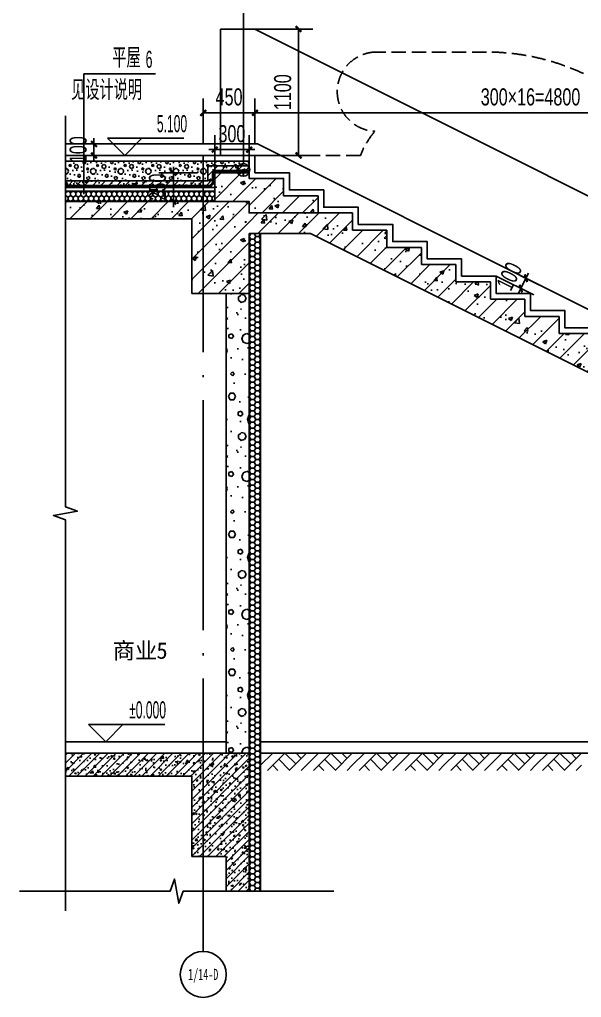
# Model space of a CAD drawing. Extents: x -26219 to 315419, y -160410 to -120810.
# Drawn here: x 157694 to 162587, y -146656 to -138149 of the extents above; entities that cross this region are included whole.
import ezdxf
from ezdxf.enums import TextEntityAlignment as Align

# ---------------------------------------------------------------- set-up
doc = ezdxf.new("R2010")
doc.units = 0
doc.header["$LTSCALE"] = 1000
doc.header["$MEASUREMENT"] = 0
for name, pattern in [('104-14# 核心筒$0$DOTE', [2.42, 2, -0.2, 0.02, -0.2]), ('14#楼幕墙$0$DASH', [0.35, 0.25, -0.1]), ('DASH', [0.35, 0.25, -0.1])]:
    doc.linetypes.add(name, pattern=pattern)
for name, color, linetype in [('01-标注_尺寸', 124, 'Continuous'), ('01-标注_标高', 200, 'Continuous'), ('01-标注_符号', 200, 'Continuous'), ('02-TEXT_房间', 7, 'Continuous'), ('02-TEXT_标注', 130, 'Continuous'), ('05-填充_天正', 26, 'Continuous'), ('104-14# 核心筒$0$01-标注_轴线坐标', 132, 'Continuous'), ('104-14# 核心筒$0$02-TEXT_轴号', 7, 'Continuous'), ('104-14# 核心筒$0$A_AXIS-轴线', 36, '104-14# 核心筒$0$DOTE'), ('A-E_栏杆', 232, 'Continuous'), ('A-SUR_保温', 222, 'Continuous'), ('A_STR-砌块墙', 121, 'Continuous'), ('A_STR-砼墙', 51, 'Continuous'), ('A_STR-砼柱', 51, 'Continuous'), ('S_SURFACE', 6, 'Continuous'), ('构造物', 145, 'Continuous')]:
    doc.layers.add(name, color=color, linetype=linetype)
doc.layers.add('04-不打印_辅助线', color=165, linetype='Continuous', plot=False)
doc.styles.add('104-14# 核心筒$0$_TCH_AXIS', font='STXIHEI_0.TTF', dxfattribs={"width": 0.75})
doc.styles.add('_TCH_DIM', font='ros.shx', dxfattribs={"width": 0.75, "bigfont": 'jd.shx'})
doc.styles.add('_TCH_DIM_T3', font='ros.shx', dxfattribs={"width": 0.705882, "bigfont": 'jd.shx'})
doc.styles.add('_TCH_SPACE', font='STXIHEI_0.TTF', dxfattribs={"height": 5})
doc.dimstyles.new('_TCH_ARCH&&50', dxfattribs={"dimtxt": 148.75, "dimasz": 50, "dimexe": 125, "dimexo": 150, "dimgap": 63.125, "dimtad": 1, "dimdec": 0, "dimzin": 0, "dimdsep": 46, "dimtxsty": '_TCH_DIM_T3', "dimblk": 'ARCHTICK', "dimcen": 0.09, "dimclrt": 7, "dimazin": 2, "dimtfac": 1, "dimtdec": 0, "dimtix": 1, "dimtmove": 2, "dimatfit": 3, "dimfxl": 0, "dimtolj": 1, "dimtzin": 0, "dimarcsym": 0})
pattern_1 = [(45, (0, -497.65), (-88.38835, 88.38835), []), (50, (0, -497.65), (358.6301, -31.37607), [37.5, -412.5]), (355, (0, -497.65), (-69.37567, 376.09607), [30, -330]), (100.4514, (29.9, -500.27), (289.2547, 344.71977), [31.8701, -350.57106]), (46.1842, (0, -397.65), (533.6205, -82.7595), [56.25, -618.75]), (96.6356, (44.47, -404.55), (467.3314, 487.0589), [47.8051, -525.8565]), (351.1842, (0, -397.65), (467.331, 487.0593), [45, -495]), (21, (50, -422.65), (298.45353, -201.30945), [37.5, -412.5]), (326, (50, -422.65), (121.65767, 362.575), [30, -330]), (71.4514, (74.87, -439.43), (420.1113, 161.26525), [31.8701, -350.57106]), (37.5, (0, -497.65), (6.07993, 166.44693), [0, -326, 0, -335, 0, -331.25]), (7.5, (0, -497.65), (131.53477, 197.20586), [0, -191, 0, -318.5, 0, -126.25]), (327.5, (-111.5, -497.65), (266.91122, -11.277436), [0, -125, 0, -390, 0, -517.5]), (317.5, (-161.5, -497.65), (291.59308, 50.0525), [0, -162.5, 0, -259, 0, -367.5])]
pattern_2 = [(45, (0, 0), (-35.355339, 35.355339), []), (50, (0, 0), (143.452037, -12.55043), [15, -165]), (355, (0, 0), (-27.75027, 150.43843), [12, -132]), (100.4514, (11.95, -1.05), (115.70188, 137.88791), [12.74804, -140.22842]), (46.1842, (0, 40), (213.44821, -33.1038), [22.5, -247.5]), (96.6356, (17.79, 37.24), (186.93254, 194.82357), [19.12206, -210.3426]), (351.1842, (0, 40), (186.9324, 194.82372), [18, -198]), (21, (20, 30), (119.38141, -80.52378), [15, -165]), (326, (20, 30), (48.66307, 145.03001), [12, -132]), (71.4514, (29.95, 23.29), (168.04453, 64.5061), [12.74804, -140.22842]), (37.5, (0, 0), (2.431971, 66.578771), [0, -130.4, 0, -134, 0, -132.5]), (7.5, (0, 0), (52.613907, 78.882342), [0, -76.4, 0, -127.4, 0, -50.5]), (327.5, (-44.6, 0), (106.764487, -4.510974), [0, -50, 0, -156, 0, -207]), (317.5, (-64.6, 0), (116.637234, 20.020996), [0, -65, 0, -103.6, 0, -147])]

# ---------------------------------------------------------------- blocks, each defined once
blk = doc.blocks.new('A$C1C2A6847')
for p, q in [((52, 23.1), (55, 28.3)), ((52, 19.1), (55, 14)), ((55, 28.3), (55, 14))]:
    blk.add_line(p, q)
for points in [[(0, 21.1), (2, 23.1), (52, 23.1), (52, 19.1), (2, 19.1), (0, 21.1)], [(56, 42.1), (51, 37.1), (51, 5.1), (56, 0.1)], [(56.7, 41.4), (52, 36.7), (52, 26.6)], [(52, 25.6), (52, 16.6)], [(52, 15.6), (52, 5.6), (56.7, 0.9)]]:
    blk.add_lwpolyline(points)
for centre, start, end in [((52, 26.1), 270, 90), ((52, 16.1), 270, 90), ((56.4, 41.8), 315, 135), ((56.4, 0.5), 225, 45)]:
    blk.add_arc(centre, 0.5, start, end)
blk = doc.blocks.new('$LinePat$聚苯板')
at = {"color": 0}
for p, q in [((14.8, -8.6), (0, 0)), ((29.7, 0), (14.8, -8.6)), ((14.8, -25.7), (0, -34.3)), ((0, -34.3), (0, -51.4)), ((14.8, -8.6), (14.8, -25.7)), ((29.7, -34.3), (14.8, -25.7)), ((0, -51.4), (14.8, -60)), ((14.8, -60), (29.7, -51.4))]:
    blk.add_line(p, q, dxfattribs=at)
blk = doc.blocks.new('$LinePat$素土夯实')
at = {"color": 0}
for p, q in [((0, -210), (210, 0)), ((120, -300), (420, 0)), ((420, 0), (608, -188)), ((495, -300), (795, 0)), ((615, 0), (705, -90)), ((315, -105), (502, -293)), ((210, -210), (300, -300)), ((705, -300), (795, -210))]:
    blk.add_line(p, q, dxfattribs=at)
blk = doc.blocks.new('_ArchTick')
at = {"color": 0, "linetype": 'ByBlock', "const_width": 0.4}
blk.add_lwpolyline([(-0.5, -0.5), (0.5, 0.5)], dxfattribs=at)
blk = doc.blocks.new('*D765')
at = {"layer": '01-标注_尺寸', "color": 0, "lineweight": -2, "transparency": 16777216}
for p, q in [((159743.4, -139231), (159743.4, -138835.1)), ((164543.4, -139231), (164543.4, -138835.1)), ((159743.4, -138960.1), (164543.4, -138960.1))]:
    blk.add_line(p, q, dxfattribs=at)
at = {"layer": 'Defpoints', "color": 0, "transparency": 16777216}
for p in [(164543.4, -138960.1), (159743.4, -139381), (164543.4, -139381)]:
    blk.add_point(p, dxfattribs=at)
at = {"layer": '01-标注_尺寸', "color": 0, "lineweight": -2, "transparency": 16777216, "xscale": 50, "yscale": 50, "zscale": 50, "rotation": 180}
blk.add_blockref('_ArchTick', (159743.4, -138960.1), dxfattribs=at)
at = {"layer": '01-标注_尺寸', "color": 0, "lineweight": -2, "transparency": 16777216, "xscale": 50, "yscale": 50, "zscale": 50}
blk.add_blockref('_ArchTick', (164543.4, -138960.1), dxfattribs=at)
at = {"layer": '01-标注_尺寸', "color": 7, "transparency": 16777216, "insert": (162143.4, -138822.6), "char_height": 148.75, "attachment_point": 5, "style": '_TCH_DIM_T3'}
blk.add_mtext('\\A1;300×16=4800', dxfattribs=at)
blk = doc.blocks.new('*D766')
at = {"layer": '01-标注_尺寸', "color": 0, "lineweight": -2, "transparency": 16777216}
for p, q in [((159293.4, -139231), (159293.4, -138835.1)), ((159743.4, -139231), (159743.4, -138835.1)), ((159293.4, -138960.1), (159743.4, -138960.1))]:
    blk.add_line(p, q, dxfattribs=at)
at = {"layer": 'Defpoints', "color": 0, "transparency": 16777216}
for p in [(159743.4, -138960.1), (159293.4, -139381), (159743.4, -139381)]:
    blk.add_point(p, dxfattribs=at)
at = {"layer": '01-标注_尺寸', "color": 0, "lineweight": -2, "transparency": 16777216, "xscale": 50, "yscale": 50, "zscale": 50, "rotation": 180}
blk.add_blockref('_ArchTick', (159293.4, -138960.1), dxfattribs=at)
at = {"layer": '01-标注_尺寸', "color": 0, "lineweight": -2, "transparency": 16777216, "xscale": 50, "yscale": 50, "zscale": 50}
blk.add_blockref('_ArchTick', (159743.4, -138960.1), dxfattribs=at)
at = {"layer": '01-标注_尺寸', "color": 7, "transparency": 16777216, "insert": (159518.4, -138822.6), "char_height": 148.75, "attachment_point": 5, "style": '_TCH_DIM_T3'}
blk.add_mtext('\\A1;450', dxfattribs=at)
blk = doc.blocks.new('*D1471')
at = {"layer": '01-标注_尺寸', "color": 0, "lineweight": -2, "transparency": 16777216}
for p, q in [((159743.4, -138231), (160248, -138231)), ((160123, -139331), (160123, -138231)), ((159743.4, -139331), (160248, -139331))]:
    blk.add_line(p, q, dxfattribs=at)
at = {"layer": 'Defpoints', "color": 0, "transparency": 16777216}
for p in [(159593.4, -138231), (160123, -138231), (159593.4, -139331)]:
    blk.add_point(p, dxfattribs=at)
at = {"layer": '01-标注_尺寸', "color": 0, "lineweight": -2, "transparency": 16777216, "xscale": 50, "yscale": 50, "zscale": 50}
for p, rotation in [((160123, -138231), 90), ((160123, -139331), 270)]:
    blk.add_blockref('_ArchTick', p, dxfattribs=dict(at, rotation=rotation))
at = {"layer": '01-标注_尺寸', "color": 7, "transparency": 16777216, "insert": (159985.5, -138781), "char_height": 148.75, "attachment_point": 5, "rotation": 90, "style": '_TCH_DIM_T3'}
blk.add_mtext('\\A1;1100', dxfattribs=at)
blk = doc.blocks.new('*D1687')
at = {"layer": '01-标注_尺寸', "color": 0, "lineweight": -2, "transparency": 16777216}
for p, q in [((158478.7, -139231), (158217.3, -139231)), ((158342.3, -139231), (158342.3, -139181)), ((158342.3, -139331), (158342.3, -139231)), ((158478.7, -139331), (158217.3, -139331)), ((158342.3, -139331), (158342.3, -139381))]:
    blk.add_line(p, q, dxfattribs=at)
at = {"layer": 'Defpoints', "color": 0, "transparency": 16777216}
for p in [(158342.3, -139231), (158628.7, -139231), (158628.7, -139331)]:
    blk.add_point(p, dxfattribs=at)
at = {"layer": '01-标注_尺寸', "color": 0, "lineweight": -2, "transparency": 16777216, "xscale": 50, "yscale": 50, "zscale": 50}
for p, rotation in [((158342.3, -139231), 270), ((158342.3, -139331), 90)]:
    blk.add_blockref('_ArchTick', p, dxfattribs=dict(at, rotation=rotation))
at = {"layer": '01-标注_尺寸', "color": 7, "transparency": 16777216, "insert": (158204.8, -139281), "char_height": 148.75, "attachment_point": 5, "rotation": 90, "style": '_TCH_DIM_T3'}
blk.add_mtext('\\A1;100', dxfattribs=at)
blk = doc.blocks.new('*D1690')
at = {"layer": '01-标注_尺寸', "color": 0, "lineweight": -2, "transparency": 16777216}
for p, q in [((161888.2, -140291.5), (162215.5, -140455.2)), ((162103.7, -140399.3), (162126.1, -140354.6)), ((161843.4, -140381), (162170.8, -140544.6)), ((162059, -140488.7), (162103.7, -140399.3)), ((162059, -140488.7), (162036.6, -140533.5))]:
    blk.add_line(p, q, dxfattribs=at)
at = {"layer": 'Defpoints', "color": 0, "transparency": 16777216}
for p in [(161754, -140224.4), (161709.3, -140313.9), (162103.7, -140399.3)]:
    blk.add_point(p, dxfattribs=at)
at = {"layer": '01-标注_尺寸', "color": 0, "lineweight": -2, "transparency": 16777216, "xscale": 50, "yscale": 50, "zscale": 50}
for p, rotation in [((162103.7, -140399.3), 243.434948822922), ((162059, -140488.7), 63.43494882292197)]:
    blk.add_blockref('_ArchTick', p, dxfattribs=dict(at, rotation=rotation))
at = {"layer": '01-标注_尺寸', "color": 7, "transparency": 16777216, "insert": (161958.4, -140382.5), "char_height": 148.75, "attachment_point": 5, "rotation": 63.43495, "style": '_TCH_DIM_T3'}
blk.add_mtext('\\A1;100', dxfattribs=at)
blk = doc.blocks.new('*D1700')
at = {"layer": '01-标注_尺寸', "color": 0, "lineweight": -2, "transparency": 16777216}
for p, q in [((159033.3, -139481), (159033.3, -139431)), ((159243.4, -139481), (158908.3, -139481)), ((159033.3, -139731), (159033.3, -139481)), ((159243.4, -139731), (158908.3, -139731)), ((159033.3, -139731), (159033.3, -139781))]:
    blk.add_line(p, q, dxfattribs=at)
at = {"layer": 'Defpoints', "color": 0, "transparency": 16777216}
for p in [(159033.3, -139481), (159393.4, -139481), (159393.4, -139731)]:
    blk.add_point(p, dxfattribs=at)
at = {"layer": '01-标注_尺寸', "color": 0, "lineweight": -2, "transparency": 16777216, "xscale": 50, "yscale": 50, "zscale": 50}
for p, rotation in [((159033.3, -139481), 270), ((159033.3, -139731), 90)]:
    blk.add_blockref('_ArchTick', p, dxfattribs=dict(at, rotation=rotation))
at = {"layer": '01-标注_尺寸', "color": 7, "transparency": 16777216, "insert": (158895.8, -139606), "char_height": 148.75, "attachment_point": 5, "rotation": 90, "style": '_TCH_DIM_T3'}
blk.add_mtext('\\A1;250', dxfattribs=at)
blk = doc.blocks.new('*D1701')
at = {"layer": '01-标注_尺寸', "color": 0, "lineweight": -2, "transparency": 16777216}
for p, q in [((159393.4, -139456), (159393.4, -139155.2)), ((159693.4, -139456), (159693.4, -139155.2)), ((159393.4, -139280.2), (159343.4, -139280.2)), ((159393.4, -139280.2), (159693.4, -139280.2)), ((159693.4, -139280.2), (159743.4, -139280.2))]:
    blk.add_line(p, q, dxfattribs=at)
at = {"layer": 'Defpoints', "color": 0, "transparency": 16777216}
for p in [(159693.4, -139280.2), (159393.4, -139606), (159693.4, -139606)]:
    blk.add_point(p, dxfattribs=at)
at = {"layer": '01-标注_尺寸', "color": 0, "lineweight": -2, "transparency": 16777216, "xscale": 50, "yscale": 50, "zscale": 50}
blk.add_blockref('_ArchTick', (159393.4, -139280.2), dxfattribs=at)
at = {"layer": '01-标注_尺寸', "color": 0, "lineweight": -2, "transparency": 16777216, "xscale": 50, "yscale": 50, "zscale": 50, "rotation": 180}
blk.add_blockref('_ArchTick', (159693.4, -139280.2), dxfattribs=at)
at = {"layer": '01-标注_尺寸', "color": 7, "transparency": 16777216, "insert": (159543.4, -139142.7), "char_height": 148.75, "attachment_point": 5, "style": '_TCH_DIM_T3'}
blk.add_mtext('\\A1;300', dxfattribs=at)

msp = doc.modelspace()

# ---------------------------------------------------------------- hatches: boundary and pattern name
at = {"layer": '05-填充_天正'}
h = msp.add_hatch(dxfattribs=at)
h.set_pattern_fill('钢筋混凝土', color=256, scale=20, style=0)
h.set_pattern_definition([(45, (10662.07, 8805.49), (-35.355339, 35.355339), []), (50, (10662.07, 8805.49), (143.452037, -12.55043), [15, -165]), (355, (10662.07, 8805.49), (-27.75027, 150.43843), [12, -132]), (100.4514, (10674.02, 8804.45), (115.70188, 137.88791), [12.74804, -140.22842]), (46.1842, (10662.07, 8845.5), (213.44821, -33.1038), [22.5, -247.5]), (96.6356, (10679.86, 8842.73), (186.93254, 194.82357), [19.12206, -210.3426]), (351.1842, (10662.07, 8845.5), (186.9324, 194.82372), [18, -198]), (21, (10682.07, 8835.49), (119.38141, -80.52378), [15, -165]), (326, (10682.07, 8835.49), (48.66307, 145.03001), [12, -132]), (71.4514, (10692.02, 8828.78), (168.04453, 64.5061), [12.74804, -140.22842]), (37.5, (10662.07, 8805.49), (2.431971, 66.578771), [0, -130.4, 0, -134, 0, -132.5]), (7.5, (10662.07, 8805.49), (52.613907, 78.882342), [0, -76.4, 0, -127.4, 0, -50.5]), (327.5, (10617.47, 8805.49), (106.764487, -4.510974), [0, -50, 0, -156, 0, -207]), (317.5, (10597.47, 8805.49), (116.637234, 20.020996), [0, -65, 0, -103.6, 0, -147])])
edge = h.paths.add_edge_path()
edge.add_line((159693.4, -139421), (159693.4, -139461))
edge.add_line((159693.4, -139461), (159403.4, -139461))
edge.add_arc((159403.4, -139491), 30, 90, 180)
edge.add_line((159373.4, -139491), (159373.4, -139561))
edge.add_arc((159343.4, -139561), 30, -90, 0, ccw=False)
edge.add_line((159343.4, -139591), (158093.4, -139591))
edge.add_line((158093.4, -139591), (158093.4, -139551))
edge.add_line((158093.4, -139551), (159333.4, -139551))
edge.add_line((159333.4, -139551), (159333.4, -139421))
edge.add_line((159333.4, -139421), (159693.4, -139421))
h = msp.add_hatch(dxfattribs=at)
h.set_pattern_fill('钢筋混凝土', color=256, scale=50, style=0)
h.set_pattern_definition([(45, (0, 0), (-88.38835, 88.38835), []), (50, (0, 0), (358.6301, -31.37607), [37.5, -412.5]), (355, (0, 0), (-69.37567, 376.09607), [30, -330]), (100.4514, (29.9, -2.6), (289.2547, 344.71977), [31.8701, -350.57106]), (46.1842, (0, 100), (533.6205, -82.7595), [56.25, -618.75]), (96.6356, (44.47, 93.1), (467.3314, 487.0589), [47.8051, -525.8565]), (351.1842, (0, 100), (467.331, 487.0593), [45, -495]), (21, (50, 75), (298.45353, -201.30945), [37.5, -412.5]), (326, (50, 75), (121.65767, 362.575), [30, -330]), (71.4514, (74.87, 58.22), (420.1113, 161.26525), [31.8701, -350.57106]), (37.5, (0, 0), (6.07993, 166.44693), [0, -326, 0, -335, 0, -331.25]), (7.5, (0, 0), (131.53477, 197.20586), [0, -191, 0, -318.5, 0, -126.25]), (327.5, (-111.5, 0), (266.91122, -11.27744), [0, -125, 0, -390, 0, -517.5]), (317.5, (-161.5, 0), (291.59308, 50.0525), [0, -162.5, 0, -259, 0, -367.5])])
h.paths.add_polyline_path([(160293.4, -139681), (159993.4, -139681), (159993.4, -139531), (159693.4, -139531), (159693.4, -139481), (159393.4, -139481), (159393.4, -139731), (159693.4, -139731), (159693.4, -139831), (160293.4, -139831)])
h = msp.add_hatch(dxfattribs=at)
h.set_pattern_fill('钢筋混凝土', color=256, scale=50, style=0)
h.set_pattern_definition(pattern_1)
h.paths.add_polyline_path([(159693.4, -139731), (158093.4, -139731), (158093.4, -139881), (159193.4, -139881), (159193.4, -140531), (159693.4, -140531)])
h = msp.add_hatch(dxfattribs=at)
h.set_pattern_fill('钢筋混凝土', color=256, scale=50, style=0)
h.set_pattern_definition(pattern_1)
h.paths.add_polyline_path([(159693.4, -140011), (160228.6, -140011), (164493.4, -142143.4), (164493.4, -141931), (164493.4, -141781), (164193.4, -141781), (164193.4, -141631), (163893.4, -141631), (163893.4, -141481), (163593.4, -141481), (163593.4, -141331), (163293.4, -141331), (163293.4, -141181), (162993.4, -141181), (162993.4, -141031), (162693.4, -141031), (162693.4, -140881), (162393.4, -140881), (162393.4, -140731), (162093.4, -140731), (162093.4, -140581), (161793.4, -140581), (161793.4, -140431), (161493.4, -140431), (161493.4, -140281), (161193.4, -140281), (161193.4, -140131), (160893.4, -140131), (160893.4, -139981), (160593.4, -139981), (160593.4, -139831), (159693.4, -139831)])
h = msp.add_hatch(dxfattribs=at)
h.set_pattern_fill('加气混凝土', color=256, scale=50, style=0)
h.set_pattern_definition([(0, (177, -183), (300, 600), [0, -600]), (0, (-174, -264), (300, 600), [0, -600]), (0, (21, -270), (300, 600), [0, -600]), (0, (234, -93), (300, 600), [0, -600]), (0, (-15, -300), (300, 600), [0, -600]), (0, (294, 285), (300, 600), [0, -600]), (0, (111, 237), (300, 600), [0, -600]), (0, (207, 162), (300, 600), [0, -600]), (0, (-282, 150), (300, 600), [0, -600]), (0, (12, 123), (300, 600), [0, -600]), (0, (-102, -30), (300, 600), [0, -600]), (0, (-96, -255), (300, 600), [0, -600]), (0, (129, -279), (300, 600), [0, -600]), (0, (294, -15), (300, 600), [0, -600]), (0, (-267, -108), (300, 600), [0, -600]), (0, (-216, -6), (300, 600), [0, -600]), (0, (18, -48), (300, 600), [0, -600]), (0, (-66, -135), (300, 600), [0, -600]), (0, (-114, 63), (300, 600), [0, -600]), (0, (-39, 288), (300, 600), [0, -600]), (0, (-243, -234), (300, 600), [0, -600]), (0, (87, 165), (300, 600), [0, -600]), (0, (-192, 174), (300, 600), [0, -600]), (0, (-240, 252), (300, 600), [0, -600]), (130.601294, (257.143, 97.143), (-1499.9999834, 1800.000008), [26.3416, -11037.111]), (18.43495, (214.29, 108.57), (1499.999994, 599.999996), [27.1052, -3767.6279]), (90, (214.3, 82.86), (300, 600), [25.7143, -1174.2857]), (161.56505, (240, 74.29), (-1500.000008, 599.999955), [27.1052, -3767.6279]), (53.1301, (240, 74.29), (300, 600), [28.5714, -2971.4285]), (135, (262.86, -231.43), (-300.00004, 599.99996), [24.2437, -1672.8126]), (45, (228.57, -231.43), (300, 600), [24.2437, -1672.8126]), (135, (245.71, -248.57), (-300.00004, 599.99996), [24.2437, -1672.8126]), (45, (245.71, -248.57), (300, 600), [24.2437, -1672.8126]), (116.56505, (-25.7, 171.43), (-5e-05, 1200), [31.9438, -638.8765]), (180, (-40, 200), (-300, 600), [34.2857, -565.7142]), (63.43495, (-88.57, 171.43), (3e-06, 1200), [31.9438, -638.8765]), (116.56505, (-74.3, 142.86), (-5e-05, 1200), [31.9438, -638.8765]), (0, (-74.3, 142.86), (300, 600), [34.2857, -565.7142]), (63.43495, (-40, 142.86), (3e-06, 1200), [31.9438, -638.8765]), (107.102728, (200, -31.429), (-899.9999656, 3000.0000048), [38.8613, -16282.9025]), (143.972626, (188.57, 5.714), (-5699.999928, 4199.999995), [38.8613, -8122.02]), (180, (157.14, 28.6), (-300, 600), [37.1429, -562.8571]), (36.027373, (88.57, 5.714), (5699.999958, 4199.999955), [38.8613, -8122.02]), (71.56505, (77.14, -28.57), (900.000005, 2999.999995), [36.1403, -3758.5928]), (107.102728, (88.571, -65.714), (-899.9999656, 3000.0000048), [38.8613, -16282.9025]), (143.972626, (120, -88.57), (-5699.999928, 4199.999995), [38.8613, -8122.02]), (0, (120, -88.6), (300, 600), [37.1429, -562.8571]), (36.027373, (157.143, -88.57), (5699.999958, 4199.999955), [38.8613, -8122.02]), (71.56505, (188.57, -65.71), (900.000005, 2999.999995), [36.1403, -3758.5928]), (150.255118, (205.714, 248.57), (-900.000002, 599.999993), [23.035, -4814.3196]), (90, (185.7, 237.14), (300, 600), [22.8571, -1177.1427]), (29.74488, (185.714, 237.14), (900, 599.999997), [23.035, -4814.3196]), (116.56505, (65.7, -177.14), (-5e-05, 1200), [31.9438, -638.8765]), (168.690067, (51.43, -148.57), (-2700.000002, 599.999985), [29.1373, -6089.6855]), (41.185925, (0, -162.857), (7499.9999546, 6599.9999423), [30.3718, -12725.802]), (90, (0, -191.43), (300, 600), [28.5714, -1171.4285]), (138.814074, (22.857, -211.429), (-7499.9998667, 6600.000042), [30.3718, -12725.802]), (16.699244, (22.857, -211.429), (9899.9999255, 2999.9999686), [29.8295, -12498.5375]), (60.945396, (51.43, -202.857), (299.9999992, 599.9999947), [29.4161, -12325.3395]), (109.983106, (-185.714, 74.286), (-1500.0000056, 4199.999989), [33.442, -14012.1975]), (155.556045, (-197.143, 105.714), (-3900.000015, 1799.9999626), [34.523, -14465.1315]), (24.443955, (-260, 105.714), (3900.000002, 1799.9999913), [34.523, -14465.1315]), (70.016893, (-271.429, 74.286), (1500.0000045, 4199.9999896), [33.442, -14012.1975]), (109.983106, (-260, 42.857), (-1500.0000056, 4199.999989), [33.442, -14012.1975]), (160.016893, (-228.57, 31.43), (-1500.000001, 599.999973), [33.442, -6989.3775]), (19.983107, (-228.57, 31.43), (1499.999992, 599.999999), [33.442, -6989.3775]), (70.016893, (-197.143, 42.857), (1500.0000045, 4199.9999896), [33.442, -14012.1975]), (122.005383, (37.14, 20), (-300.00004, 599.99997), [26.9542, -5633.434]), (18.43495, (-2.86, 34.29), (1499.999994, 599.999996), [27.1052, -3767.6279]), (90, (-2.86, 8.57), (300, 600), [25.7143, -1174.2857]), (161.56505, (22.86, 0), (-1500.000008, 599.999955), [27.1052, -3767.6279]), (54.462322, (22.857, 0), (2099.999997, 2999.9999955), [24.578, -10298.2115]), (116.56505, (-137.14, -125.7), (-5e-05, 1200), [31.9438, -638.8765]), (180, (-151.4, -97.14), (-300, 600), [31.4286, -568.5714]), (59.036243, (-200, -125.714), (300.000001, 599.999997), [33.3197, -6963.822]), (120.963756, (-182.857, -154.286), (-300.000041, 599.999972), [33.3197, -6963.822]), (0, (-182.86, -154.3), (300, 600), [31.4286, -568.5714]), (63.43495, (-151.43, -154.3), (3e-06, 1200), [31.9438, -638.8765])])
h.paths.add_polyline_path([(159493.4, -144531), (159693.4, -144531), (159693.4, -140531), (159493.4, -140531)])
h = msp.add_hatch(dxfattribs=at)
h.set_pattern_fill('钢筋混凝土', color=256, scale=20, style=0)
h.set_pattern_definition(pattern_2)
h.paths.add_polyline_path([(159193.4, -144731), (159193.4, -144531), (158093.4, -144531), (158093.4, -144731)])
h = msp.add_hatch(dxfattribs=at)
h.set_pattern_fill('钢筋混凝土', color=256, scale=20, style=0)
h.set_pattern_definition(pattern_2)
h.paths.add_polyline_path([(159193.4, -145431), (159693.4, -145431), (159693.4, -144531), (159193.4, -144531)])
h = msp.add_hatch(dxfattribs=at)
h.set_pattern_fill('钢筋混凝土', color=256, scale=20, style=0)
h.set_pattern_definition(pattern_2)
h.paths.add_polyline_path([(159493.4, -145431), (159493.4, -145731), (159693.4, -145731), (159693.4, -145431)])
at = {"layer": 'A-SUR_保温'}
h = msp.add_hatch(dxfattribs=at)
h.set_pattern_fill('加气混凝土', color=26, scale=20)
h.set_pattern_definition([(0, (70.8, -570.85), (120, 240), [0, -240]), (0, (-69.6, -603.25), (120, 240), [0, -240]), (0, (8.4, -605.65), (120, 240), [0, -240]), (0, (93.6, -534.85), (120, 240), [0, -240]), (0, (-6, -617.65), (120, 240), [0, -240]), (0, (117.6, -383.65), (120, 240), [0, -240]), (0, (44.4, -402.85), (120, 240), [0, -240]), (0, (82.8, -432.85), (120, 240), [0, -240]), (0, (-112.8, -437.65), (120, 240), [0, -240]), (0, (4.8, -448.45), (120, 240), [0, -240]), (0, (-40.8, -509.65), (120, 240), [0, -240]), (0, (-38.4, -599.65), (120, 240), [0, -240]), (0, (51.6, -609.25), (120, 240), [0, -240]), (0, (117.6, -503.65), (120, 240), [0, -240]), (0, (-106.8, -540.85), (120, 240), [0, -240]), (0, (-86.4, -500.05), (120, 240), [0, -240]), (0, (7.2, -516.85), (120, 240), [0, -240]), (0, (-26.4, -551.65), (120, 240), [0, -240]), (0, (-45.6, -472.45), (120, 240), [0, -240]), (0, (-15.6, -382.45), (120, 240), [0, -240]), (0, (-97.2, -591.25), (120, 240), [0, -240]), (0, (34.8, -431.65), (120, 240), [0, -240]), (0, (-76.8, -428.05), (120, 240), [0, -240]), (0, (-96, -396.85), (120, 240), [0, -240]), (130.601294, (102.857, -458.796), (-599.9999934, 720.00000315), [10.53662, -4414.8444]), (18.434949, (85.714, -454.225), (599.999998, 239.999998), [10.8421, -1507.05116]), (90, (85.71, -464.51), (120, 240), [10.28571, -469.71426]), (161.56505, (96, -467.94), (-600.000003, 239.999982), [10.8421, -1507.05116]), (53.130102, (96, -467.94), (120, 240), [11.42857, -1188.5714]), (135, (105.14, -590.225), (-120.000015, 239.999984), [9.69746, -669.12504]), (45, (91.43, -590.225), (120, 240), [9.69746, -669.12504]), (135, (98.286, -597.08), (-120.000015, 239.999984), [9.69746, -669.12504]), (45, (98.286, -597.08), (120, 240), [9.69746, -669.12504]), (116.56505, (-10.29, -429.08), (-2e-05, 479.99999), [12.77753, -255.5506]), (180, (-16, -417.65), (-120, 240), [13.71429, -226.2857]), (63.43495, (-35.43, -429.08), (1e-06, 480), [12.77753, -255.5506]), (116.56505, (-29.71, -440.5), (-2e-05, 479.99999), [12.77753, -255.5506]), (0, (-29.71, -440.5), (120, 240), [13.71429, -226.2857]), (63.43495, (-16, -440.5), (1e-06, 480), [12.77753, -255.5506]), (107.102728, (80, -510.225), (-359.99998624, 1200.00000194), [15.54454, -6513.161]), (143.972626, (75.429, -495.368), (-2279.9999711, 1679.9999981), [15.54454, -3248.808]), (180, (62.86, -486.22), (-120, 240), [14.85714, -225.14284]), (36.027373, (35.429, -495.368), (2279.9999832, 1679.9999819), [15.54454, -3248.808]), (71.565051, (30.857, -509.082), (360.000002, 1199.999998), [14.45613, -1503.43712]), (107.102728, (35.429, -523.939), (-359.99998624, 1200.00000194), [15.54454, -6513.161]), (143.972626, (48, -533.082), (-2279.9999711, 1679.9999981), [15.54454, -3248.808]), (0, (48, -533.08), (120, 240), [14.85714, -225.14284]), (36.027373, (62.857, -533.082), (2279.9999832, 1679.9999819), [15.54454, -3248.808]), (71.565051, (75.43, -523.94), (360.000002, 1199.999998), [14.45613, -1503.43712]), (150.255118, (82.286, -398.225), (-360.000001, 239.999997), [9.214, -1925.72784]), (90, (74.29, -402.8), (120, 240), [9.14286, -470.8571]), (29.744881, (74.286, -402.796), (360.0000002, 239.999999), [9.214, -1925.72784]), (116.56505, (26.29, -568.5), (-2e-05, 479.99999), [12.77753, -255.5506]), (168.690067, (20.571, -557.082), (-1080.0000008, 239.999994), [11.6549, -2435.8742]), (41.185925, (0, -562.796), (2999.9999818, 2639.9999769), [12.14874, -5090.3208]), (90, (0, -574.22), (120, 240), [11.42857, -468.5714]), (138.814074, (9.143, -582.225), (-2999.9999467, 2640.0000168), [12.14874, -5090.3208]), (16.699244, (9.143, -582.225), (3959.9999702, 1199.99998743), [11.93178, -4999.415]), (60.945396, (20.571, -578.796), (119.9999997, 239.9999979), [11.76643, -4930.1358]), (109.983106, (-74.286, -467.939), (-600.00000226, 1679.99999555), [13.3768, -5604.879]), (155.556045, (-78.857, -455.368), (-1560.00000595, 719.99998504), [13.8092, -5786.0526]), (24.4439547, (-104, -455.368), (1560.0000008, 719.99999654), [13.8092, -5786.0526]), (70.0168934, (-108.571, -467.939), (600.0000018, 1679.99999583), [13.3768, -5604.879]), (109.983106, (-104, -480.511), (-600.00000226, 1679.99999555), [13.3768, -5604.879]), (160.016893, (-91.429, -485.082), (-600.0000004, 239.999989), [13.3768, -2795.751]), (19.983107, (-91.429, -485.082), (599.9999967, 239.9999996), [13.3768, -2795.751]), (70.0168934, (-78.857, -480.511), (600.0000018, 1679.99999583), [13.3768, -5604.879]), (122.005383, (14.857, -489.654), (-120.000016, 239.9999877), [10.7817, -2253.3736]), (18.434949, (-1.143, -483.94), (599.999998, 239.999998), [10.8421, -1507.05116]), (90, (-1.14, -494.22), (120, 240), [10.28571, -469.71426]), (161.56505, (9.143, -497.654), (-600.000003, 239.999982), [10.8421, -1507.05116]), (54.462322, (9.143, -497.654), (839.9999988, 1199.9999982), [9.83123, -4119.2846]), (116.56505, (-54.86, -547.94), (-2e-05, 479.99999), [12.77753, -255.5506]), (180, (-60.57, -536.5), (-120, 240), [12.57143, -227.42856]), (59.036243, (-80, -547.94), (120.0000004, 239.9999988), [13.3279, -2785.5288]), (120.963756, (-73.143, -559.368), (-120.0000164, 239.999989), [13.3279, -2785.5288]), (0, (-73.14, -559.37), (120, 240), [12.57143, -227.42856]), (63.43495, (-60.57, -559.37), (1e-06, 480), [12.77753, -255.5506])])
h.paths.add_polyline_path([(159693.4, -139381), (158093.4, -139381), (158093.4, -139551), (159333.4, -139551), (159333.4, -139421), (159693.4, -139421)])

# ---------------------------------------------------------------- linework, layer by layer
at = {"layer": '01-标注_标高'}
for p, q in [((158609.9, -139331), (158459.9, -139181)), ((158459.9, -139181), (159125.1, -139181)), ((158609.9, -139331), (158759.9, -139181)), ((158444.6, -144431), (158294.6, -144281)), ((158294.6, -144281), (158959.8, -144281)), ((158444.6, -144431), (158594.6, -144281))]:
    msp.add_line(p, q, dxfattribs=at)
at = {"layer": '01-标注_符号'}
for p, q in [((159643.4, -139402.2), (159643.4, -137848.6)), ((158254.4, -139666.5), (158254.4, -138621.4)), ((158254.4, -138621.4), (158879, -138621.4))]:
    msp.add_line(p, q, dxfattribs=at)
for points in [[(158093.4, -138986.6), (158093.4, -142387.8), (158198.4, -142426), (157988.4, -142463), (158093.4, -142500.3), (158093.4, -145901.5)], [(160431.8, -145731), (159119.1, -145731), (159080.9, -145836), (159043.9, -145626), (159006.6, -145731), (157694, -145731)]]:
    msp.add_lwpolyline(points, dxfattribs=at)
msp.add_circle((159643.4, -139457), 54.8, dxfattribs=at)
at = {"layer": '04-不打印_辅助线', "linetype": '14#楼幕墙$0$DASH', "ltscale": 0.5}
msp.add_lwpolyline([(173626.9, -144431), (172443.5, -144431, 0.076521), (172318.9, -144221.8, 1.015232), (172329.4, -143531), (171529.9, -143531, -0.131651), (170780, -143330), (162758.7, -138698.9, 0.131652), (161758.7, -138431), (160805.9, -138431, 0.972517), (160786.7, -139121.4, 0.076675), (160661.8, -139331), (159593.4, -139331)], format="xyb", dxfattribs=at)
at = {"layer": '104-14# 核心筒$0$01-标注_轴线坐标'}
msp.add_line((159293.4, -145881), (159293.4, -146256), dxfattribs=at)
msp.add_circle((159293.4, -146456), 200, dxfattribs=at)
at = {"layer": '104-14# 核心筒$0$A_AXIS-轴线'}
msp.add_line((159293.4, -145881), (159293.4, -139331), dxfattribs=at)
at = {"layer": 'A-E_栏杆'}
msp.add_line((159743.4, -138231), (159443.4, -138231), dxfattribs=at)
for points in [[(159443.4, -139331), (159443.4, -138231)], [(159743.4, -138231), (164843.4, -140781)], [(158093.4, -139231), (159767, -139231), (164867, -141781), (165767, -141781), (170667, -144231), (170743.4, -144231), (170743.4, -144431)]]:
    msp.add_lwpolyline(points, dxfattribs=at)
at = {"layer": 'A-SUR_保温'}
msp.add_line((159793.4, -140531), (159793.4, -144981), dxfattribs=at)
for points in [[(159793.4, -140531), (159793.4, -140011)], [(159793.4, -144981), (159793.4, -145731)]]:
    msp.add_lwpolyline(points, dxfattribs=at)
at = {"layer": 'A_STR-砌块墙'}
for p, q in [((159493.4, -140531), (159493.4, -144531)), ((159693.4, -140531), (159493.4, -140531)), ((159693.4, -140531), (159693.4, -144531))]:
    msp.add_line(p, q, dxfattribs=at)
at = {"layer": 'A_STR-砼墙'}
for p, q in [((158093.4, -139477), (158093.4, -139531)), ((159693.4, -139481), (159393.4, -139481)), ((159393.4, -139481), (159393.4, -139731)), ((159693.4, -139531), (159693.4, -139481)), ((159993.4, -139531), (159693.4, -139531)), ((159993.4, -139681), (159993.4, -139531)), ((158093.4, -139641), (159393.4, -139641)), ((160293.4, -139681), (159993.4, -139681)), ((160293.4, -139831), (160293.4, -139681)), ((159693.4, -139731), (158093.4, -139731)), ((160593.4, -139831), (159693.4, -139831)), ((160593.4, -139981), (160593.4, -139831)), ((159193.4, -139881), (158093.4, -139881)), ((159193.4, -139881), (159193.4, -140531)), ((160228.6, -140011), (159693.4, -140011)), ((159693.4, -140531), (159693.4, -140011)), ((164493.4, -142143.4), (160228.6, -140011)), ((160893.4, -139981), (160593.4, -139981)), ((160893.4, -140131), (160893.4, -139981)), ((161193.4, -140131), (160893.4, -140131)), ((161193.4, -140281), (161193.4, -140131)), ((161493.4, -140281), (161193.4, -140281)), ((161493.4, -140431), (161493.4, -140281)), ((161793.4, -140431), (161493.4, -140431)), ((161793.4, -140581), (161793.4, -140431)), ((159193.4, -140531), (159693.4, -140531)), ((162093.4, -140581), (161793.4, -140581)), ((162093.4, -140731), (162093.4, -140581)), ((162393.4, -140731), (162093.4, -140731)), ((162393.4, -140881), (162393.4, -140731)), ((162693.4, -140881), (162393.4, -140881)), ((159193.4, -144531), (158093.4, -144531)), ((158093.4, -144731), (158093.4, -144531)), ((159793.4, -144531), (170168.6, -144531)), ((159193.4, -144731), (158093.4, -144731)), ((159493.4, -145431), (159493.4, -145731)), ((159693.4, -145431), (159693.4, -145731)), ((159693.4, -145731), (159493.4, -145731))]:
    msp.add_line(p, q, dxfattribs=at)
msp.add_lwpolyline([(160293.4, -139681), (159993.4, -139681), (159993.4, -139531), (159693.4, -139531), (159693.4, -139481), (159393.4, -139481), (159393.4, -139731), (159693.4, -139731), (159693.4, -139831), (160293.4, -139831)], close=True, dxfattribs=at)
at = {"layer": 'A_STR-砼柱'}
for p, q in [((159693.4, -144531), (159193.4, -144531)), ((159693.4, -145431), (159693.4, -144531)), ((159193.4, -144731), (159193.4, -145431)), ((159193.4, -145431), (159493.4, -145431))]:
    msp.add_line(p, q, dxfattribs=at)
at = {"layer": 'S_SURFACE'}
for p, q in [((159743.4, -139331), (158093.4, -139331)), ((159693.4, -139381), (158093.4, -139381)), ((159693.4, -139421), (159693.4, -139381)), ((159493.4, -144431), (158093.4, -144431)), ((169968.6, -144431), (159793.4, -144431))]:
    msp.add_line(p, q, dxfattribs=at)
for points in [[(162743.4, -140831), (162443.4, -140831), (162443.4, -140681), (162143.4, -140681), (162143.4, -140531), (161843.4, -140531), (161843.4, -140381), (161543.4, -140381), (161543.4, -140231), (161243.4, -140231), (161243.4, -140081), (160943.4, -140081), (160943.4, -139931), (160643.4, -139931), (160643.4, -139781), (160343.4, -139781), (160343.4, -139631), (160043.4, -139631), (160043.4, -139481), (159743.4, -139481), (159743.4, -139451), (159743.4, -139331)], [(159743.4, -139451), (159743.4, -139451)], [(159393.4, -139611), (158093.4, -139611)]]:
    msp.add_lwpolyline(points, dxfattribs=at)
msp.add_lwpolyline([(159693.4, -139421), (159693.4, -139461), (159403.4, -139461, 0.414214), (159373.4, -139491), (159373.4, -139561, -0.414214), (159343.4, -139591), (158093.4, -139591), (158093.4, -139551), (159333.4, -139551), (159333.4, -139421)], format="xyb", close=True, dxfattribs=at)
at = {"layer": 'S_SURFACE', "linetype": '14#楼幕墙$0$DASH', "ltscale": 0.5}
msp.add_lwpolyline([(159693.4, -139466, 5, 5, 0), (159403.4, -139466, 5, 5, 0.414214), (159378.4, -139491, 5, 5, 0), (159378.4, -139561, 5, 5, -0.414214), (159343.4, -139596, 5, 5, 0), (158093.4, -139596, 0, 0, 0)], format="xyseb", dxfattribs=at)
at = {"layer": 'S_SURFACE'}
for points in [[(159693.4, -139461), (159403.4, -139461, 0.414214), (159373.4, -139491), (159373.4, -139561, -0.414214), (159343.4, -139591), (158093.4, -139591)], [(159693.4, -139471), (159403.4, -139471, 0.414214), (159383.4, -139491), (159383.4, -139561, -0.414214), (159343.4, -139601), (158093.4, -139601)]]:
    msp.add_lwpolyline(points, format="xyb", dxfattribs=at)

# ---------------------------------------------------------------- block references
at = {"layer": '05-填充_天正', "xscale": 1.675152520170531, "yscale": 1.666666666666667, "zscale": 1.666666666666667, "rotation": 270}
for p in [(159793.4, -140011), (159793.4, -140060.7), (159793.4, -140110.4), (159793.4, -140160.2), (159793.4, -140209.9), (159793.4, -140259.7), (159793.4, -140309.4), (159793.4, -140359.1), (159793.4, -140408.9), (159793.4, -140458.6), (159793.4, -140508.4), (159793.4, -140558.1), (159793.4, -140607.8), (159793.4, -140657.6), (159793.4, -140707.3), (159793.4, -140757.1), (159793.4, -140806.8), (159793.4, -140856.5), (159793.4, -140906.3), (159793.4, -140956), (159793.4, -141005.7), (159793.4, -141055.5), (159793.4, -141105.2), (159793.4, -141155), (159793.4, -141204.7), (159793.4, -141254.4), (159793.4, -141304.2), (159793.4, -141353.9), (159793.4, -141403.7), (159793.4, -141453.4), (159793.4, -141503.1), (159793.4, -141552.9), (159793.4, -141602.6), (159793.4, -141652.4), (159793.4, -141702.1), (159793.4, -141751.8), (159793.4, -141801.6), (159793.4, -141851.3), (159793.4, -141901.1), (159793.4, -141950.8), (159793.4, -142000.5), (159793.4, -142050.3), (159793.4, -142100), (159793.4, -142149.7), (159793.4, -142199.5), (159793.4, -142249.2), (159793.4, -142299), (159793.4, -142348.7), (159793.4, -142398.4), (159793.4, -142448.2), (159793.4, -142497.9), (159793.4, -142547.7), (159793.4, -142597.4), (159793.4, -142647.1), (159793.4, -142696.9), (159793.4, -142746.6), (159793.4, -142796.4), (159793.4, -142846.1), (159793.4, -142895.8), (159793.4, -142945.6), (159793.4, -142995.3), (159793.4, -143045.1), (159793.4, -143094.8), (159793.4, -143144.5), (159793.4, -143194.3), (159793.4, -143244), (159793.4, -143293.7), (159793.4, -143343.5), (159793.4, -143393.2), (159793.4, -143443), (159793.4, -143492.7), (159793.4, -143542.4), (159793.4, -143592.2), (159793.4, -143641.9), (159793.4, -143691.7), (159793.4, -143741.4), (159793.4, -143791.1), (159793.4, -143840.9), (159793.4, -143890.6), (159793.4, -143940.4), (159793.4, -143990.1), (159793.4, -144039.8), (159793.4, -144089.6), (159793.4, -144139.3), (159793.4, -144189.1), (159793.4, -144238.8), (159793.4, -144288.5), (159793.4, -144338.3), (159793.4, -144388), (159793.4, -144437.7), (159793.4, -144487.5), (159793.4, -144537.2), (159793.4, -144587), (159793.4, -144636.7), (159793.4, -144686.4), (159793.4, -144736.2), (159793.4, -144785.9), (159793.4, -144835.7), (159793.4, -144885.4), (159793.4, -144935.1), (159793.4, -144984.9), (159793.4, -145034.6), (159793.4, -145084.4), (159793.4, -145134.1), (159793.4, -145183.8), (159793.4, -145233.6), (159793.4, -145283.3), (159793.4, -145333.1), (159793.4, -145382.8), (159793.4, -145432.5), (159793.4, -145482.3), (159793.4, -145532), (159793.4, -145581.7), (159793.4, -145631.5), (159793.4, -145681.2)]:
    msp.add_blockref('$LinePat$聚苯板', p, dxfattribs=at)
at = {"layer": '05-填充_天正', "xscale": 0.5019427934087424, "yscale": 0.5, "zscale": 0.5}
for p in [(159793.4, -144531), (160192.5, -144531), (160591.5, -144531), (160990.6, -144531), (161389.6, -144531), (161788.6, -144531), (162187.7, -144531)]:
    msp.add_blockref('$LinePat$素土夯实', p, dxfattribs=at)
at = {"layer": 'A-SUR_保温', "color": 26, "xscale": 1.509725570438359, "yscale": 1.5, "zscale": 1.5, "rotation": 180.0000000006721}
for p in [(158138.3, -139731), (158183.1, -139731), (158227.9, -139731), (158272.7, -139731), (158317.6, -139731), (158362.4, -139731), (158407.2, -139731), (158452.1, -139731), (158496.9, -139731), (158541.7, -139731), (158586.5, -139731), (158631.4, -139731), (158676.2, -139731), (158721, -139731), (158765.8, -139731), (158810.7, -139731), (158855.5, -139731), (158900.3, -139731), (158945.2, -139731), (158990, -139731), (159034.8, -139731), (159079.6, -139731), (159124.5, -139731), (159169.3, -139731), (159214.1, -139731), (159258.9, -139731), (159303.8, -139731), (159348.6, -139731), (159393.4, -139731)]:
    msp.add_blockref('$LinePat$聚苯板', p, dxfattribs=at)
at = {"layer": '构造物', "linetype": 'DASH', "ltscale": 0.2, "rotation": 90}
msp.add_blockref('A$C1C2A6847', (159664.6, -139512), dxfattribs=at)

# ---------------------------------------------------------------- texts
at = {"layer": '02-TEXT_房间', "style": '_TCH_SPACE'}
for s, height, p in [('商业', 142.71, (158504.2, -143709.6)), ('5', 142.7, (158886.3, -143709.6))]:
    msp.add_text(s, height=height, dxfattribs=at).set_placement(p)
at = {"layer": '02-TEXT_标注', "style": '_TCH_DIM'}
for s, height, width, p in [('平屋', 173.64, 0.75, (158501.4, -138568.9)), ('6', 148.8, 0.529412, (158792.4, -138568.9)), ('见设计说明', 173.64, 0.75, (158142.8, -138848.9)), ('5.100', 148.75, 0.529412, (158889.6, -139128.5)), ('%%P0.000', 148.75, 0.529412, (158648.2, -144228.5))]:
    msp.add_text(s, height=height, dxfattribs=dict(at, width=width)).set_placement(p)
at = {"layer": '104-14# 核心筒$0$02-TEXT_轴号', "style": '104-14# 核心筒$0$_TCH_AXIS', "width": 0.840955}
msp.add_text('1/14-D', height=97.86, dxfattribs=at).set_placement((159162.3, -146504.9), (159424.6, -146504.9), align=Align.FIT)

# ---------------------------------------------------------------- dimensions: what is measured, and where the dimension line sits
at = {"layer": '01-标注_尺寸'}
for p1, p2, distance, picture, middle in [((159593.4, -139331), (159593.4, -138231), -529.5, '*D1471', (159985.5, -138781)), ((159293.4, -139381), (159743.4, -139381), 420.9, '*D766', (159518.4, -138822.6)), ((159393.4, -139606), (159693.4, -139606), 325.7, '*D1701', (159543.4, -139142.7)), ((158628.7, -139331), (158628.7, -139231), 286.4, '*D1687', (158204.8, -139281)), ((159393.4, -139731), (159393.4, -139481), 360.1, '*D1700', (158895.8, -139606)), ((161709.3, -140313.9), (161754, -140224.4), -391, '*D1690', (161958.4, -140382.5))]:
    dim = msp.add_aligned_dim(p1=p1, p2=p2, distance=distance, dimstyle='_TCH_ARCH&&50', dxfattribs=at)
    dim.commit()
    dim.dimension.update_dxf_attribs({"geometry": picture, "text_midpoint": middle})
dim = msp.add_aligned_dim(p1=(159743.4, -139381), p2=(164543.4, -139381), distance=420.9, text='300×16=4800', dimstyle='_TCH_ARCH&&50', dxfattribs=at)
dim.commit()
dim.dimension.update_dxf_attribs({"geometry": '*D765', "text_midpoint": (162143.4, -138822.6)})

doc.saveas('drawing.dxf')
